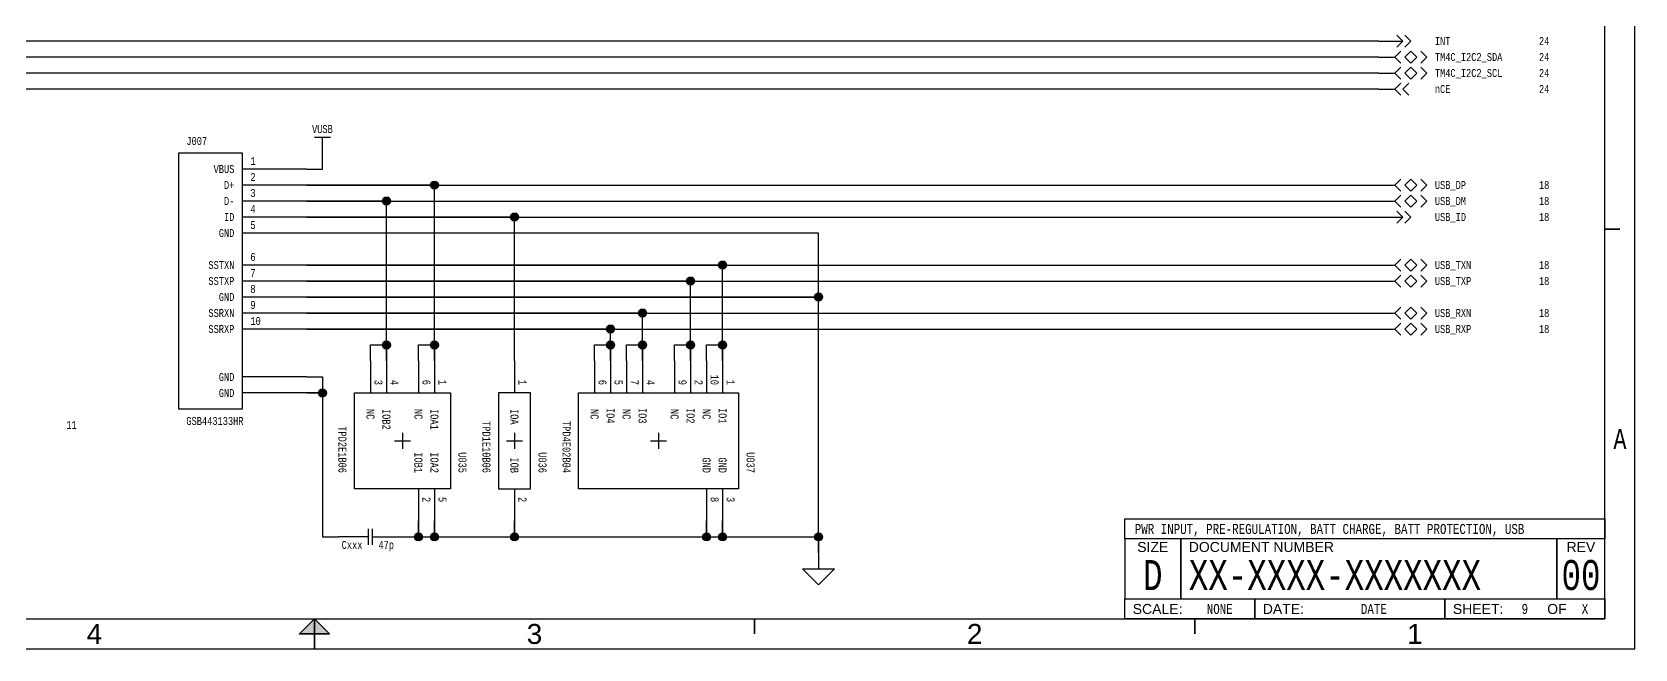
# Paper-space layout '09' of a CAD drawing. Header units: inches. Extents: x 0.2 to 16.8, y 0.2 to 10.8.
# Drawn here: x 6.74 to 16.75, y 0.25 to 4.11 of the extents above; entities that cross this region are included whole.
import ezdxf
from ezdxf.enums import TextEntityAlignment as Align

# ---------------------------------------------------------------- set-up
doc = ezdxf.new("R2010")
doc.units = ezdxf.units.IN
doc.header["$MEASUREMENT"] = 0
for name, color, linetype in [('BORDER', 13, 'Continuous'), ('COMPONENT', 14, 'Continuous'), ('SIGNAL', 84, 'Continuous'), ('TEXT', 252, 'Continuous')]:
    doc.layers.add(name, color=color, linetype=linetype)
doc.styles.add('Monotxt_75', font='monotxt.shx', dxfattribs={"width": 0.75})
doc.styles.get("Standard").update_dxf_attribs({"font": 'arial.ttf'})

# ---------------------------------------------------------------- blocks, each defined once
blk = doc.blocks.new('ANSI B Frame')
at = {"layer": 'BORDER', "lineweight": 35}
h = blk.add_hatch(color=256, dxfattribs=at)
h.dxf.hatch_style = 1
h.paths.add_polyline_path([(8.59375, 0.34375), (8.5, 0.34375), (8.5, 0.4375)])
h.paths.add_polyline_path([(8.5, 0.4375), (8.5, 0.34375), (8.40625, 0.34375)])
at = {"layer": 'BORDER'}
for points in [[(0.25, 0.25), (16.75, 0.25), (16.75, 10.75), (0.25, 10.75)], [(0.4375, 0.4375), (16.5625, 0.4375), (16.5625, 10.5625), (0.4375, 10.5625)], [(13.5625, 1.0625), (16.5625, 1.0625), (16.5625, 0.9375), (13.5625, 0.9375)], [(13.5625, 0.9375), (13.5625, 0.5625), (13.9125, 0.5625), (13.9125, 0.9375), (13.9125, 0.5625), (16.2625, 0.5625), (16.2625, 0.9375), (16.2625, 0.5625), (16.5625, 0.5625), (16.5625, 0.9375)], [(16.5625, 0.4375), (15.5625, 0.4375), (15.5625, 0.5625), (15.5625, 0.4375), (14.375, 0.4375), (14.375, 0.5625), (14.375, 0.4375), (13.5625, 0.4375), (13.5625, 0.5625), (16.5625, 0.5625)]]:
    blk.add_lwpolyline(points, close=True, dxfattribs=at)
at = {"layer": 'BORDER', "lineweight": 35}
for points in [[(16.65625, 2.875), (16.5625, 2.875)], [(8.5, 0.4375), (8.5, 0.25)], [(11.25, 0.34375), (11.25, 0.4375)], [(14, 0.34375), (14, 0.4375)]]:
    blk.add_lwpolyline(points, dxfattribs=at)
blk.add_lwpolyline([(8.5, 0.4375), (8.59375, 0.34375), (8.40625, 0.34375)], close=True, dxfattribs=at)
at = {"layer": 'BORDER', "style": 'Monotxt_75', "width": 0.75}
blk.add_text('A', height=0.125, dxfattribs=at).set_placement((16.65625, 1.5625), align=Align.MIDDLE_CENTER)
at = {"layer": 'BORDER'}
for s, p in [('SIZE', (13.7375, 0.8875)), ('REV', (16.4125, 0.8875)), ('OF', (16.2625, 0.5))]:
    blk.add_text(s, height=0.0625, dxfattribs=at).set_placement(p, align=Align.MIDDLE_CENTER)
for s, p in [('DOCUMENT NUMBER', (13.9625, 0.8875)), ('SCALE:', (13.6125, 0.5)), ('DATE:', (14.425, 0.5)), ('SHEET:', (15.6125, 0.5))]:
    blk.add_text(s, height=0.0625, dxfattribs=at).set_placement(p, align=Align.MIDDLE_LEFT)
at = {"layer": 'BORDER', "flags": 8}
for tag, p in [('ZN6', (1.625, 10.65787)), ('ZN5', (4.375, 10.66009)), ('ZN4', (7.125, 10.65625)), ('ZN3', (9.875, 10.65796)), ('ZN2', (12.625, 10.65574)), ('ZN1', (15.375, 10.65574)), ('ZN6', (1.625, 0.34375)), ('ZN5', (4.375, 0.34375)), ('ZN4', (7.125, 0.34375)), ('ZN3', (9.875, 0.34375)), ('ZN2', (12.625, 0.34375)), ('ZN1', (15.375, 0.34375))]:
    blk.add_attdef(tag, text='', height=0.125, dxfattribs=at).set_placement(p, align=Align.MIDDLE_CENTER)
at = {"layer": 'TEXT', "style": 'Monotxt_75', "width": 0.75, "flags": 8}
for tag, height, p in [('DESRP', 0.0625, (13.625, 1)), ('DWG_NO', 0.1875, (13.9625, 0.7125))]:
    blk.add_attdef(tag, text='', height=height, dxfattribs=at).set_placement(p, align=Align.MIDDLE_LEFT)
for tag, height, p in [('SHTSZ', 0.1875, (13.7375, 0.7125)), ('REV', 0.1875, (16.4125, 0.7125)), ('SCALE', 0.0625, (14.15625, 0.5)), ('REVDATE', 0.0625, (15.11875, 0.5)), ('CURRSHT', 0.0625, (16.0625, 0.5)), ('LASTSHT', 0.0625, (16.4375, 0.5))]:
    blk.add_attdef(tag, text='', height=height, dxfattribs=at).set_placement(p, align=Align.MIDDLE_CENTER)
blk = doc.blocks.new('FROM_CONN')
for points in [[(0, 0), (0.05, 0)], [(0.06875, 0.01875), (0.05, 0), (0.06875, -0.01875)], [(0.09375, 0.01875), (0.075, 0), (0.09375, -0.01875)]]:
    blk.add_lwpolyline(points)
blk = doc.blocks.new('TO_CONN')
for points in [[(0, 0), (0.075, 0)], [(0.05625, 0.01875), (0.075, 0), (0.05625, -0.01875)], [(0.08125, 0.01875), (0.1, 0), (0.08125, -0.01875)]]:
    blk.add_lwpolyline(points)
blk = doc.blocks.new('BIDIR_CONN')
for points in [[(0, 0), (0.05, 0)], [(0.06875, 0.01875), (0.05, 0), (0.06875, -0.01875)], [(0.13125, 0.01875), (0.15, 0), (0.13125, -0.01875)]]:
    blk.add_lwpolyline(points)
blk.add_lwpolyline([(0.1, 0.01875), (0.08125, 0), (0.1, -0.01875), (0.11875, 0)], close=True)
blk = doc.blocks.new('SUPPLY_BUS')
for points in [[(0, 0), (0.05, 0)], [(0.05, 0.025), (0.05, -0.025)]]:
    blk.add_lwpolyline(points)
blk = doc.blocks.new('FLOAT_GND')
blk.add_lwpolyline([(0, 0), (0, -0.05)])
blk.add_lwpolyline([(-0.05, -0.05), (0.05, -0.05), (0, -0.1)], close=True)
blk = doc.blocks.new('TPD4E02B04')
blk.add_lwpolyline([(-0.3, 0.5), (0.3, 0.5), (0.3, -0.5), (-0.3, -0.5)], close=True)
for points in [[(-0.5, 0.4), (-0.3, 0.4)], [(0.3, 0.4), (0.5, 0.4)], [(-0.5, 0.3), (-0.3, 0.3)], [(0.3, 0.3), (0.5, 0.3)], [(-0.5, 0.2), (-0.3, 0.2)], [(-0.5, 0.1), (-0.3, 0.1)], [(-0.5, -0.1), (-0.3, -0.1)], [(-0.5, -0.2), (-0.3, -0.2)], [(-0.5, -0.3), (-0.3, -0.3)], [(-0.5, -0.4), (-0.3, -0.4)]]:
    blk.add_lwpolyline(points)
at = {"color": 7}
for points in [[(-0.05, 0), (0, 0), (0, 0.05)], [(0, -0.05), (0, 0), (0.05, 0)]]:
    blk.add_lwpolyline(points, dxfattribs=at)
at = {"layer": 'TEXT', "style": 'Monotxt_75', "width": 0.75}
for s, p in [('1', (-0.35, 0.425)), ('10', (-0.35, 0.325)), ('2', (-0.35, 0.225)), ('9', (-0.35, 0.125)), ('4', (-0.35, -0.075)), ('7', (-0.35, -0.175)), ('5', (-0.35, -0.275)), ('6', (-0.35, -0.375))]:
    blk.add_text(s, height=0.05, dxfattribs=at).set_placement(p, align=Align.RIGHT)
for s, p in [('IO1', (-0.20625, 0.4)), ('NC', (-0.2, 0.3)), ('IO2', (-0.20625, 0.2)), ('NC', (-0.2, 0.1)), ('IO3', (-0.20625, -0.1)), ('NC', (-0.2, -0.2)), ('IO4', (-0.20625, -0.3)), ('NC', (-0.2, -0.4))]:
    blk.add_text(s, height=0.05, dxfattribs=at).set_placement(p, align=Align.MIDDLE_LEFT)
for p in [(0.2, 0.4), (0.2, 0.3)]:
    blk.add_text('GND', height=0.05, dxfattribs=at).set_placement(p, align=Align.MIDDLE_RIGHT)
for s, p in [('3', (0.35, 0.425)), ('8', (0.35, 0.325))]:
    blk.add_text(s, height=0.05, dxfattribs=at).set_placement(p)
blk.add_text('TPD4E02B04', height=0.05, dxfattribs=at).set_placement((0.2, -0.55), align=Align.TOP_RIGHT)
at = {"layer": 'TEXT', "style": 'Monotxt_75', "width": 0.75, "flags": 8}
blk.add_attdef('REFID', text='', height=0.05, dxfattribs=at).set_placement((0.2, 0.55), align=Align.RIGHT)
blk = doc.blocks.new('TPD2E1B06')
blk.add_lwpolyline([(-0.3, 0.3), (0.3, 0.3), (0.3, -0.3), (-0.3, -0.3)], close=True)
for points in [[(-0.5, 0.2), (-0.3, 0.2)], [(0.3, 0.2), (0.5, 0.2)], [(-0.5, 0.1), (-0.3, 0.1)], [(0.3, 0.1), (0.5, 0.1)], [(-0.5, -0.1), (-0.3, -0.1)], [(-0.5, -0.2), (-0.3, -0.2)]]:
    blk.add_lwpolyline(points)
at = {"color": 7}
for points in [[(-0.05, 0), (0, 0), (0, 0.05)], [(0, -0.05), (0, 0), (0.05, 0)]]:
    blk.add_lwpolyline(points, dxfattribs=at)
at = {"layer": 'TEXT', "style": 'Monotxt_75', "width": 0.75}
for s, p in [('1', (-0.35, 0.225)), ('6', (-0.35, 0.125)), ('4', (-0.35, -0.075)), ('3', (-0.35, -0.175))]:
    blk.add_text(s, height=0.05, dxfattribs=at).set_placement(p, align=Align.RIGHT)
for s, p in [('IOA1', (-0.2, 0.2)), ('NC', (-0.2, 0.1)), ('IOB2', (-0.2, -0.1)), ('NC', (-0.2, -0.2))]:
    blk.add_text(s, height=0.05, dxfattribs=at).set_placement(p, align=Align.MIDDLE_LEFT)
for s, p in [('IOA2', (0.2, 0.2)), ('IOB1', (0.2, 0.1))]:
    blk.add_text(s, height=0.05, dxfattribs=at).set_placement(p, align=Align.MIDDLE_RIGHT)
for s, p in [('5', (0.35, 0.225)), ('2', (0.35, 0.125))]:
    blk.add_text(s, height=0.05, dxfattribs=at).set_placement(p)
blk.add_text('TPD2E1B06', height=0.05, dxfattribs=at).set_placement((0.2, -0.35), align=Align.TOP_RIGHT)
at = {"layer": 'TEXT', "style": 'Monotxt_75', "width": 0.75, "flags": 8}
blk.add_attdef('REFID', text='', height=0.05, dxfattribs=at).set_placement((0.2, 0.35), align=Align.RIGHT)
blk = doc.blocks.new('CONNECT')
blk.add_hatch(color=256).paths.add_polyline_path([(0.0125, 0, 1), (-0.0125, 0, 1)])
blk.add_circle((0, 0), 0.0125)
blk = doc.blocks.new('TPD1E10B06')
for points in [[(-0.5, 0), (-0.3, 0)], [(0.3, 0), (0.5, 0)]]:
    blk.add_lwpolyline(points)
blk.add_lwpolyline([(-0.3, 0.1), (-0.3, -0.1), (0.3, -0.1), (0.3, 0.1)], close=True)
at = {"color": 7}
for points in [[(-0.05, 0), (0, 0), (0, 0.05)], [(0, -0.05), (0, 0), (0.05, 0)]]:
    blk.add_lwpolyline(points, dxfattribs=at)
at = {"layer": 'TEXT', "style": 'Monotxt_75', "width": 0.75}
blk.add_text('1', height=0.05, dxfattribs=at).set_placement((-0.35, 0.025), align=Align.RIGHT)
blk.add_text('IOA', height=0.05, dxfattribs=at).set_placement((-0.2, 0), align=Align.MIDDLE_LEFT)
blk.add_text('IOB', height=0.05, dxfattribs=at).set_placement((0.2, 0), align=Align.MIDDLE_RIGHT)
blk.add_text('2', height=0.05, dxfattribs=at).set_placement((0.35, 0.025))
blk.add_text('TPD1E10B06', height=0.05, dxfattribs=at).set_placement((0.2, -0.15), align=Align.TOP_RIGHT)
at = {"layer": 'TEXT', "style": 'Monotxt_75', "width": 0.75, "flags": 8}
blk.add_attdef('REFID', text='', height=0.05, dxfattribs=at).set_placement((0.2, 0.15), align=Align.RIGHT)
blk = doc.blocks.new('USB3_MICROB_FLIP')
blk.add_lwpolyline([(0.2, 0.8), (-0.2, 0.8), (-0.2, -0.8), (0.2, -0.8)], close=True)
for points in [[(0.6, 0.7), (0.2, 0.7)], [(0.6, 0.6), (0.2, 0.6)], [(0.6, 0.5), (0.2, 0.5)], [(0.6, 0.4), (0.2, 0.4)], [(0.6, 0.3), (0.2, 0.3)], [(0.6, 0.1), (0.2, 0.1)], [(0.6, 0), (0.2, 0)], [(0.6, -0.1), (0.2, -0.1)], [(0.6, -0.2), (0.2, -0.2)], [(0.6, -0.3), (0.2, -0.3)], [(0.6, -0.6), (0.2, -0.6)], [(0.6, -0.7), (0.2, -0.7)]]:
    blk.add_lwpolyline(points)
at = {"layer": 'TEXT', "style": 'Monotxt_75', "width": 0.75}
for s, p in [('VBUS', (0.15, 0.7)), ('D+', (0.15, 0.6)), ('D-', (0.15, 0.5)), ('ID', (0.15, 0.4)), ('GND', (0.15, 0.3)), ('SSTXN', (0.15, 0.1)), ('SSTXP', (0.15, 0)), ('GND', (0.15, -0.1)), ('SSRXN', (0.15, -0.2)), ('SSRXP', (0.15, -0.3)), ('GND', (0.15, -0.6)), ('GND', (0.15, -0.7))]:
    blk.add_text(s, height=0.05, dxfattribs=at).set_placement(p, align=Align.MIDDLE_RIGHT)
for s, p in [('1', (0.25, 0.725)), ('2', (0.25, 0.625)), ('3', (0.25, 0.525)), ('4', (0.25, 0.425)), ('5', (0.25, 0.325)), ('6', (0.25, 0.125)), ('7', (0.25, 0.025)), ('8', (0.25, -0.075)), ('9', (0.25, -0.175)), ('10', (0.25, -0.275))]:
    blk.add_text(s, height=0.05, dxfattribs=at).set_placement(p)
at = {"layer": 'TEXT', "style": 'Monotxt_75', "width": 0.75, "flags": 8}
for tag, p in [('REFID', (-0.15, 0.85)), ('CHASSIS1', (0.25, -0.575)), ('CHASSIS2', (0.25, -0.675))]:
    blk.add_attdef(tag, p, '', height=0.05, dxfattribs=at)
blk.add_attdef('MFGPN', text='', height=0.05, dxfattribs=at).set_placement((-0.15, -0.85), align=Align.TOP_LEFT)
blk = doc.blocks.new('CAP')
for points in [[(0, 0.0125), (0, 0.2)], [(-0.05, 0.0125), (0.05, 0.0125)], [(-0.05, -0.0125), (0.05, -0.0125)], [(0, -0.0125), (0, -0.2)]]:
    blk.add_lwpolyline(points)
at = {"layer": 'TEXT', "style": 'Monotxt_75', "width": 0.75, "flags": 8}
blk.add_attdef('REFID', text='', height=0.05, rotation=270, dxfattribs=at).set_placement((-0.025, 0.05), align=Align.TOP_RIGHT)
blk.add_attdef('VALUE', text='', height=0.05, rotation=270, dxfattribs=at).set_placement((-0.025, -0.05), align=Align.TOP_LEFT)

psp = doc.layouts.new('09')

# ---------------------------------------------------------------- linework, layer by layer
at = {"layer": 'SIGNAL'}
for points in [[(15.15, 4.05), (5.15, 4.05)], [(15.15, 3.95), (5.15, 3.95)], [(15.15, 3.85), (5.15, 3.85)], [(15.15, 3.75), (5.15, 3.75), (6.05, 3.75), (6.05, 3.65)], [(8.45, 3.25), (8.55, 3.25), (8.55, 3.35)], [(9.15, 2.05), (9.15, 2.15), (9.25, 2.15), (9.25, 2.05), (9.25, 3.15), (8.45, 3.15), (15.15, 3.15)], [(8.85, 2.05), (8.85, 2.15), (8.95, 2.151), (8.95, 2.05), (8.95, 3.05), (8.45, 3.05), (15.15, 3.05)], [(9.75, 2.05), (9.75, 2.95), (8.45, 2.95), (15.15, 2.95)], [(9.05, 0.95), (9.15, 0.95), (9.15, 1.05), (9.15, 0.975), (9.175, 0.95), (9.25, 0.95), (9.25, 1.05), (9.25, 0.975), (9.275, 0.95), (9.75, 0.95), (9.75, 1.05), (9.75, 0.975), (9.775, 0.95), (10.95, 0.95), (10.95, 1.05), (10.95, 0.975), (10.975, 0.95), (11.05, 0.95), (11.05, 1.05), (11.05, 0.975), (11.075, 0.95), (11.65, 0.95), (11.65, 0.85), (11.65, 2.425), (11.625, 2.45), (8.45, 2.45), (11.65, 2.45), (11.65, 2.85), (8.45, 2.85)], [(10.95, 2.05), (10.95, 2.15), (11.05, 2.15), (11.05, 2.05), (11.05, 2.65), (8.45, 2.65), (15.15, 2.65)], [(10.75, 2.05), (10.75, 2.15), (10.85, 2.15), (10.85, 2.05), (10.85, 2.55), (8.45, 2.55), (15.15, 2.55)], [(10.45, 2.05), (10.45, 2.15), (10.55, 2.15), (10.55, 2.05), (10.55, 2.35), (8.45, 2.35), (15.15, 2.35)], [(10.25, 2.05), (10.25, 2.15), (10.35, 2.15), (10.35, 2.05), (10.35, 2.25), (8.45, 2.25), (15.15, 2.25)], [(8.45, 1.95), (8.55, 1.95), (8.55, 1.85), (8.45, 1.85), (8.525, 1.85), (8.55, 1.825), (8.55, 0.95), (8.65, 0.95)]]:
    psp.add_lwpolyline(points, dxfattribs=at)

# ---------------------------------------------------------------- block references
ref = psp.add_blockref('ANSI B Frame', (0, 0))
ref.add_attrib('SHTSZ', 'D', dxfattribs={"layer": 'TEXT', "height": 0.188, "style": 'Monotxt_75', "width": 0.75}).set_placement((13.738, 0.712), align=Align.MIDDLE_CENTER)
ref.add_attrib('DWG_NO', 'XX-XXXX-XXXXXXX', dxfattribs={"layer": 'TEXT', "height": 0.1875, "style": 'Monotxt_75', "width": 0.75}).set_placement((13.963, 0.712), align=Align.MIDDLE_LEFT)
ref.add_attrib('REV', '00', dxfattribs={"layer": 'TEXT', "height": 0.1875, "style": 'Monotxt_75', "width": 0.75}).set_placement((16.413, 0.712), align=Align.MIDDLE_CENTER)
ref.add_attrib('SCALE', 'NONE', dxfattribs={"layer": 'TEXT', "height": 0.0625, "style": 'Monotxt_75', "width": 0.75}).set_placement((14.156, 0.5), align=Align.MIDDLE_CENTER)
ref.add_attrib('REVDATE', 'DATE', dxfattribs={"layer": 'TEXT', "height": 0.0625, "style": 'Monotxt_75', "width": 0.75}).set_placement((15.119, 0.5), align=Align.MIDDLE_CENTER)
ref.add_attrib('CURRSHT', '9', dxfattribs={"layer": 'TEXT', "height": 0.0625, "style": 'Monotxt_75', "width": 0.75}).set_placement((16.062, 0.5), align=Align.MIDDLE_CENTER)
ref.add_attrib('LASTSHT', 'X', dxfattribs={"layer": 'TEXT', "height": 0.0625, "style": 'Monotxt_75', "width": 0.75}).set_placement((16.438, 0.5), align=Align.MIDDLE_CENTER)
ref.add_attrib('DESRP', 'PWR INPUT, PRE-REGULATION, BATT CHARGE, BATT PROTECTION, USB', dxfattribs={"layer": 'TEXT', "height": 0.0625, "style": 'Monotxt_75', "width": 0.75}).set_placement((13.625, 1), align=Align.MIDDLE_LEFT)
ref.add_attrib('ZN1', '1', dxfattribs={"layer": 'BORDER', "height": 0.125}).set_placement((15.375, 0.344), align=Align.MIDDLE_CENTER)
ref.add_attrib('ZN2', '2', dxfattribs={"layer": 'BORDER', "height": 0.125}).set_placement((12.625, 0.344), align=Align.MIDDLE_CENTER)
ref.add_attrib('ZN3', '3', dxfattribs={"layer": 'BORDER', "height": 0.125}).set_placement((9.875, 0.344), align=Align.MIDDLE_CENTER)
ref.add_attrib('ZN4', '4', dxfattribs={"layer": 'BORDER', "height": 0.125}).set_placement((7.125, 0.344), align=Align.MIDDLE_CENTER)
at = {"layer": 'COMPONENT', "xscale": 2, "yscale": 2, "zscale": 2}
for name, p in [('TO_CONN', (15.15, 4.05)), ('BIDIR_CONN', (15.15, 3.95)), ('BIDIR_CONN', (15.15, 3.85)), ('BIDIR_CONN', (15.15, 3.15)), ('BIDIR_CONN', (15.15, 3.05)), ('TO_CONN', (15.15, 2.95)), ('BIDIR_CONN', (15.15, 2.65)), ('BIDIR_CONN', (15.15, 2.55)), ('BIDIR_CONN', (15.15, 2.35)), ('BIDIR_CONN', (15.15, 2.25)), ('FLOAT_GND', (11.65, 0.85))]:
    psp.add_blockref(name, p, dxfattribs=at)
at = {"layer": 'COMPONENT', "yscale": 2, "zscale": 2}
for name, p, xscale, rotation in [('FROM_CONN', (15.15, 3.75), -2, 180), ('SUPPLY_BUS', (8.55, 3.35), 2, 90)]:
    psp.add_blockref(name, p, dxfattribs=dict(at, xscale=xscale, rotation=rotation))
at = {"layer": 'COMPONENT'}
ref = psp.add_blockref('USB3_MICROB_FLIP', (7.85, 2.55), dxfattribs=at)
ref.add_attrib('REFID', 'J007', (7.7, 3.4), dxfattribs={"layer": 'TEXT', "height": 0.05, "style": 'Monotxt_75', "width": 0.75})
ref.add_attrib('MFGPN', 'GSB443133HR', dxfattribs={"layer": 'TEXT', "height": 0.05, "style": 'Monotxt_75', "width": 0.75}).set_placement((7.7, 1.7), align=Align.TOP_LEFT)
at = {"layer": 'COMPONENT', "rotation": 270}
psp.add_blockref('TPD2E1B06', (9.05, 1.55), dxfattribs=at).add_auto_attribs({'REFID': 'U035'})
at = {"layer": 'COMPONENT'}
ref = psp.add_blockref('TPD1E10B06', (9.75, 1.55), dxfattribs=dict(at, rotation=270))
ref.add_attrib('REFID', 'U036', dxfattribs={"layer": 'TEXT', "height": 0.05, "rotation": 270, "style": 'Monotxt_75', "width": 0.75}).set_placement((9.9, 1.35), align=Align.RIGHT)
ref = psp.add_blockref('TPD4E02B04', (10.65, 1.55), dxfattribs=dict(at, rotation=270))
ref.add_attrib('REFID', 'U037', dxfattribs={"layer": 'TEXT', "height": 0.05, "rotation": 270, "style": 'Monotxt_75', "width": 0.75}).set_placement((11.2, 1.35), align=Align.RIGHT)
ref = psp.add_blockref('CAP', (8.85, 0.95), dxfattribs=dict(at, rotation=90))
ref.add_attrib('REFID', 'Cxxx', dxfattribs={"layer": 'TEXT', "height": 0.05, "style": 'Monotxt_75', "width": 0.75}).set_placement((8.8, 0.925), align=Align.TOP_RIGHT)
ref.add_attrib('VALUE', '47p', dxfattribs={"layer": 'TEXT', "height": 0.05, "style": 'Monotxt_75', "width": 0.75}).set_placement((8.9, 0.925), align=Align.TOP_LEFT)
at = {"layer": 'SIGNAL', "xscale": 2, "yscale": 2, "zscale": 2}
for p in [(9.25, 3.15), (8.95, 3.05), (9.75, 2.95), (11.05, 2.65), (10.85, 2.55), (11.65, 2.45), (10.55, 2.35), (10.35, 2.25), (8.95, 2.15), (9.25, 2.15), (10.35, 2.15), (10.55, 2.15), (10.85, 2.15), (11.05, 2.15), (8.55, 1.85), (9.15, 0.95), (9.25, 0.95), (9.75, 0.95), (10.95, 0.95), (11.05, 0.95), (11.65, 0.95)]:
    psp.add_blockref('CONNECT', p, dxfattribs=at)

# ---------------------------------------------------------------- texts
at = {"layer": 'TEXT', "style": 'Monotxt_75', "width": 0.75}
for s, p in [('INT', (15.5, 4.05)), ('24', (16.15, 4.05)), ('TM4C_I2C2_SDA', (15.5, 3.95)), ('24', (16.15, 3.95)), ('TM4C_I2C2_SCL', (15.5, 3.85)), ('24', (16.15, 3.85)), ('nCE', (15.5, 3.75)), ('24', (16.15, 3.75)), ('USB_DP', (15.5, 3.15)), ('18', (16.15, 3.15)), ('USB_DM', (15.5, 3.05)), ('18', (16.15, 3.05)), ('USB_ID', (15.5, 2.95)), ('18', (16.15, 2.95)), ('USB_TXN', (15.5, 2.65)), ('18', (16.15, 2.65)), ('USB_TXP', (15.5, 2.55)), ('18', (16.15, 2.55)), ('USB_RXN', (15.5, 2.35)), ('18', (16.15, 2.35)), ('USB_RXP', (15.5, 2.25)), ('18', (16.15, 2.25)), ('11', (6.95, 1.65))]:
    psp.add_text(s, height=0.05, dxfattribs=at).set_placement(p, align=Align.MIDDLE_LEFT)
psp.add_text('VUSB', height=0.05, dxfattribs=at).set_placement((8.55, 3.475), align=Align.CENTER)

doc.saveas('drawing.dxf')
